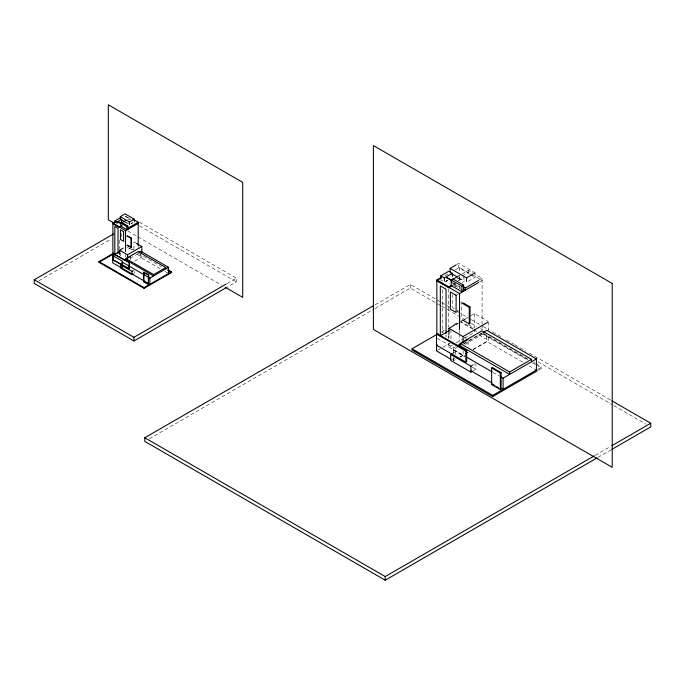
<?xml version="1.0" encoding="UTF-8"?>
<svg xmlns="http://www.w3.org/2000/svg" width="685" height="685" viewBox="0 0 685 685"><rect width="100%" height="100%" fill="white"/><g stroke="black" fill="none" stroke-linecap="round" stroke-linejoin="round"><path stroke-width="0.51" stroke-dasharray="3.42 2.57" d="M127.889 219.251L129.593 218.275M128.737 219.953L130.441 218.969M131.092 223.498L132.702 222.574M131.16 223.815L133.001 222.753M38.865 280.773L110.85 239.211M130.064 258.322L138.173 253.638M134.577 261.113L141.846 257.038L141.846 254.931M227.137 283.496L236.368 278.161L236.368 281.835L228.062 286.63M375.157 304.739L410.315 284.438L440.832 302.059M149.416 438.742L374.233 308.944M375.157 308.404L410.315 288.111L440.832 305.724M457.023 264.393L458.744 263.4L475.185 272.887L475.185 277.297L467.418 281.775M444.976 275.755L448.589 273.666M455.294 269.796L459.429 267.407L471.22 274.214M447.63 280.165L445.849 281.184L449.548 283.316M447.939 280.071L444.402 282.117L440.789 280.037M462.118 273.94L468.266 270.387L482.103 278.375L482.103 323.919M456.844 279.112L461.236 276.569M462.118 276.064L468.266 272.51L468.266 270.387M457.751 281.021L463.968 277.434L463.968 281.389L462.195 282.417M453.256 284.318L455.037 283.29M453.256 285.191L455.037 284.164M473.455 273.889L475.185 272.887M455.088 286.518L456.861 285.491M479.466 279.9L482.103 278.375M456.895 294.815L458.479 293.899M479.397 282.066L482.103 280.499L471.956 274.642M460.577 302.299L461.33 301.862L461.33 318.414L460.577 318.842M456.895 312.009L458.479 311.084L455.217 309.2M441.671 331.677L446.295 328.997M453.701 324.724L458.522 321.941M455.302 324.656L459.875 322.018M460.782 321.496L463.522 319.912M464.439 319.381L469.919 316.222M470.826 315.691L474.482 313.584L487.771 321.256M441.671 332.91L443.52 331.84M455.551 324.887L458.333 323.286M437.415 350.403L441.928 347.8M442.827 347.278L450.045 343.117M448.915 342.979L448.915 347.158L452.562 345.052M456.219 342.937L463.522 338.724M464.439 338.193L474.482 332.396L474.482 329.262M437.415 338.476L453.633 347.834L455.431 346.798M453.453 353.597L453.453 349.538L457.152 347.398M463.634 343.656L465.483 342.586M469.191 340.454L482.154 332.97M463.848 343.724L467.487 341.618M468.403 341.096L482.06 333.21L527.861 359.651M464.944 344.418L482.103 334.511L478.472 332.413M453.213 353.083L455.713 351.636L464.901 356.936M452.374 359.505L454.883 358.058M455.302 359.634L453.453 360.704L453.453 357.656M459.935 356.962L464.558 354.282M465.483 353.751L468.266 352.15M472.898 349.47L486.787 341.455L522.621 362.151M459.943 357.159L468.06 352.475M473.138 349.547L488.662 340.582L488.662 335.359M473.412 364.745L475.082 363.778M473.412 370.688L475.921 369.241L475.921 364.292M538.059 369.155L541.766 367.014L541.766 368.247L538.059 370.388M595.239 455.302L610.969 446.218M598.014 457.366L610.969 449.891M469.704 274.128L458.744 267.801L458.744 263.4M470.621 274.659L475.185 277.297M459.25 278.059L464.73 281.218M458.428 278.187L463.968 281.389M452.494 282.682L460.799 287.477M462.752 290.192L452.922 284.515L452.922 282.665M454.395 308.729L452.768 307.788L452.768 294.644M441.756 302.59L446.38 305.262M447.305 305.793L450.079 307.394M457.477 311.666L470.424 319.142M471.349 319.672L482.446 326.077M483.37 326.617L488.919 329.819M492.618 331.951L500.94 336.763M506.489 339.966L513.887 344.23M514.812 344.769L525.909 351.174M529.608 353.306L610.986 400.288M441.756 306.263L446.38 308.926M447.305 309.466L467.649 321.205M471.349 323.346L476.897 326.548M480.596 328.68L482.446 329.75M537.93 361.783L612.835 405.032M613.76 405.563L646.126 424.246M468.437 324.681L473.943 327.858M483.105 333.15L528.015 359.077M533.512 362.254L535.345 363.307M536.261 363.838L541.766 367.014M473.027 328.56L461.108 321.685L461.108 320.452M481.272 333.321L527.099 359.779M532.596 362.956L535.345 364.548M536.261 365.071L541.766 368.247M459.429 321.419L473.035 329.271M473.943 329.802L477.573 331.891M478.909 334.956L488.662 340.582M529.06 365.858L536.406 370.106M464.464 337.422L466.262 338.467M453.453 349.538L465.398 356.44M492.969 372.357L499.399 376.065M448.915 347.158L463.094 355.344L463.094 351.165M472.248 367.117L475.921 369.241M139.466 222.214L236.368 278.161M125.492 216.118L130.929 219.251M125.115 216.34L129.713 218.986M139.466 225.887L236.368 281.835M125.8 222.308L128.557 223.901M123.737 221.452L128.035 223.935L128.035 222.462M127.778 231.016L137.051 236.368M137.976 236.907L221.392 285.063M135.673 242.952L133.917 241.942L133.917 249.306M131.957 248.963L133.798 250.025M129.2 248.064L132.881 250.188M138.404 253.373L161.412 266.662M127.307 247.362L131.837 249.982M137.437 254.495L141.846 257.038M160.221 268.734L140.793 257.526L140.793 254.4M164.845 271.406L168.544 273.546M488.662 321.77L488.662 330.136M486.787 335.367L486.787 341.455M482.103 324.981L482.103 329.22M474.482 313.584L474.482 328.218M468.06 341.498L468.06 345.488M459.532 330.598L459.532 332.722M459.532 333.783L459.532 341.19M459.429 267.407L459.429 272.707M459.429 276.937L459.429 281.175M459.429 286.476L459.429 288.591M455.713 351.636L455.713 354.607M455.088 282.562L455.088 285.525M453.633 347.834L453.633 353.82M453.633 357.81L453.633 360.807M450.953 329.622L450.953 339.597M448.915 335.667L448.915 337.756M448.427 288.916L448.427 327.062M448.427 335.539L448.427 338.715M446.046 334.794L446.046 336.917M442.715 289.858L442.715 332.234M410.315 284.438L410.315 288.111M138.173 245.307L138.173 247.388M134.714 271.397L134.714 273.058M130.321 256.43L130.321 259.538M125.552 254.683L125.552 256.764M121.767 233.354L121.767 237.626M120.757 252.979L120.757 256.087M119.344 240.187L119.344 248.621"/><path stroke-width="1.03" d="M124.884 221.777L120.286 219.123L120.286 216.657L125.115 213.874L134.303 219.183L134.303 221.64M115.071 222.394L115.071 220.835L119.532 218.267L121.545 219.431L121.545 221.769M112.871 253.604L112.871 223.156L116.065 221.315M115.577 221.846L112.871 223.404L125.552 230.725L138.173 223.438M116.065 221.803L112.871 223.644L119.55 227.497L121.947 226.118M115.071 220.835L117.092 222.008L121.545 219.431M121.099 223.173L126.194 220.236M112.871 223.156L119.55 227.009L121.947 225.63M120.286 216.657L129.482 221.966L134.303 219.183M227.137 287.161L133.926 340.976L34.25 283.436L34.25 279.763L113.624 233.936M118.531 221.82L126.879 226.607L127.855 226.041L127.855 229.15L126.879 229.706L120.877 226.247L120.877 223.139L121.853 222.574L127.855 226.041M138.173 245.307L138.173 222.248L128.84 227.643L128.84 228.833M126.948 236.094L131.426 238.192L131.426 247.448L126.948 245.35M112.7 253.433L129.525 262.663L129.105 269.111L112.7 259.632L112.7 253.433L129.525 262.663M167.859 269.693L171.541 271.817L171.541 272.502L144.098 288.351L99 262.304L99 261.619L113.633 253.167M119.618 254.4L119.618 250.196L123.189 248.133M99 262.304L113.633 253.861M122.153 268.289L122.153 262.047L149.904 278.067L149.904 284.309L112.682 262.817L112.682 255.565L119.858 251.421M112.7 259.632L129.525 268.863M119.618 250.196L127.547 254.769L141.846 246.514L141.846 252.825M125.929 258.613L153.586 274.582L153.586 275.935L125.929 259.966L125.929 258.613L138.156 251.558L165.813 267.527L165.813 268.88M124.045 260.052L130.321 256.43M124.816 260.505L126.588 259.478M139.021 252.303L140.793 251.284L168.544 267.304L168.544 273.546M133.318 273.872L131.914 274.676L120.62 268.152L120.62 264.83L131.914 271.354L133.318 270.549M143.507 272.365L148.791 274.933L148.371 284.429L143.507 281.621L143.507 272.365L148.791 274.933M153.586 274.582L165.813 267.527M143.507 281.621L148.791 284.189M149.904 278.067L168.544 267.304M99 261.619L144.098 287.657L171.541 271.817M34.25 279.763L133.926 337.311L226.213 284.027M597.089 457.897L385.218 580.221L144.792 441.405L144.792 437.741L373.308 305.801M450.113 271.902L450.113 268.383L456.159 264.889M440.789 278.992L440.789 275.858L448.761 271.251L452.365 273.341L452.365 276.475M436.85 334.451L436.85 279.994L441.311 277.425M441.363 277.836L436.85 280.448L459.532 293.54L478.592 282.528M440.789 275.858L444.402 277.939L452.365 273.341M459.481 275.464L451.569 280.028L451.569 282.151M436.85 279.994L448.803 286.895L451.475 285.354M436.85 280.867L448.803 287.768L452.365 285.705M450.113 268.383L466.553 277.87L472.599 274.385M446.74 277.468L461.904 286.167L463.651 285.157L463.651 290.714L461.904 291.716L451.175 285.525L451.175 279.968L452.922 278.958L463.651 285.157M463.565 286.955L465.406 288.017L478.592 280.405M462.324 303.301L469.276 307.317L470.021 306.889L470.021 323.431L469.276 323.868L462.324 319.852M450.927 359.248L436.516 350.925L436.542 334.134L437.295 333.706L466.631 350.643L466.631 361.74L465.877 362.168L436.542 345.231L437.295 344.803M537.134 370.919L492.695 396.581L412.045 350.009L412.045 348.776L437.963 333.809M448.915 334.614L448.915 328.346L454.395 325.187M440.121 335.873L449.146 330.667M448.915 328.346L463.094 336.532L487.746 322.301M460.2 343.416L509.666 371.972L509.666 374.387L460.2 345.831L460.2 343.416L482.06 330.795L531.526 359.351L531.526 361.766M457.237 345.754L468.06 339.503M459.001 346.327L460.859 345.266M483.079 332.43L486.787 330.29L536.406 358.94L536.406 370.106M472.581 371.167L470.912 372.135L450.704 360.464L450.704 354.53L452.374 353.563M436.542 334.134L465.877 351.071L466.631 350.643M450.704 354.53L470.912 366.192L472.581 365.225M491.633 367.999L492.387 367.562L501.077 372.589L501.077 389.131L500.333 389.568L491.633 384.55L491.633 367.999L500.333 373.017L501.077 372.589M509.666 371.972L531.526 359.351M491.633 384.55L492.387 384.114L494.99 385.621M501.24 377.127L503.073 378.188L536.406 358.94M412.045 348.776L492.695 395.339L537.134 369.686M144.792 437.741L385.218 576.547L594.315 455.833M611.893 445.687L650.75 423.253L650.75 426.918L611.893 449.351M451.03 273.315L457.417 277.005M446.774 277.767L451.389 280.43M463.565 289.079L465.406 290.14L465.406 288.017M463.069 302.864L470.021 306.889M611.91 400.828L650.75 423.253M466.314 356.971L492.044 371.827M470.912 370.782L492.044 382.983M501.24 388.292L503.073 389.354L503.073 378.188M496.728 386.623L498.474 387.633M133.018 219.268L138.173 222.248M117.906 221.606L121.348 223.593M118.531 222.308L121.031 223.755M113.881 222.993L108.316 219.782L108.316 104.779L242.704 182.373L242.704 297.367L225.1 287.203M127.367 235.854L131.426 238.192M136.555 243.466L141.846 246.514M127.367 245.102L131.426 247.448M167.859 270.378L171.541 272.502M112.682 255.565L122.255 261.088L122.255 268.34M500.333 373.017L500.333 389.568M492.695 395.339L492.695 396.581M470.912 366.192L470.912 372.135M469.276 307.317L469.276 323.868M466.553 277.87L466.553 281.398M465.877 351.071L465.877 362.168M463.094 336.532L463.094 342.8M461.904 286.167L461.904 291.716M459.532 293.54L459.532 329.545M448.803 286.895L448.803 287.768M446.046 333.732L446.046 289.233L440.327 285.936L440.327 335.736M444.402 277.939L444.402 281.073M385.218 576.547L385.218 580.221M148.371 275.173L148.371 284.429M144.098 287.657L144.098 288.351M143.927 272.125L143.927 281.381M133.926 337.311L133.926 340.976M131.914 271.354L131.914 274.676M131.006 238.431L131.006 247.687M129.482 221.966L129.482 224.432M129.105 262.903L129.105 269.111M127.547 254.769L127.547 258.981M126.879 226.607L126.879 229.706M125.552 230.725L125.552 251.558M119.55 227.009L119.55 227.497M118.017 253.604L118.017 228.319L114.815 226.478L114.815 254.914M117.092 222.008L117.092 223.558M113.119 253.185L113.119 259.392M612.236 283.462L373.393 145.571L373.393 329.434L612.236 467.324L612.236 283.462M456.099 295.269L450.379 291.973L450.379 309.166L456.099 312.463L456.099 295.269M123.634 231.701L120.44 229.852L120.44 239.467L123.634 241.308L123.634 231.701"/></g></svg>
